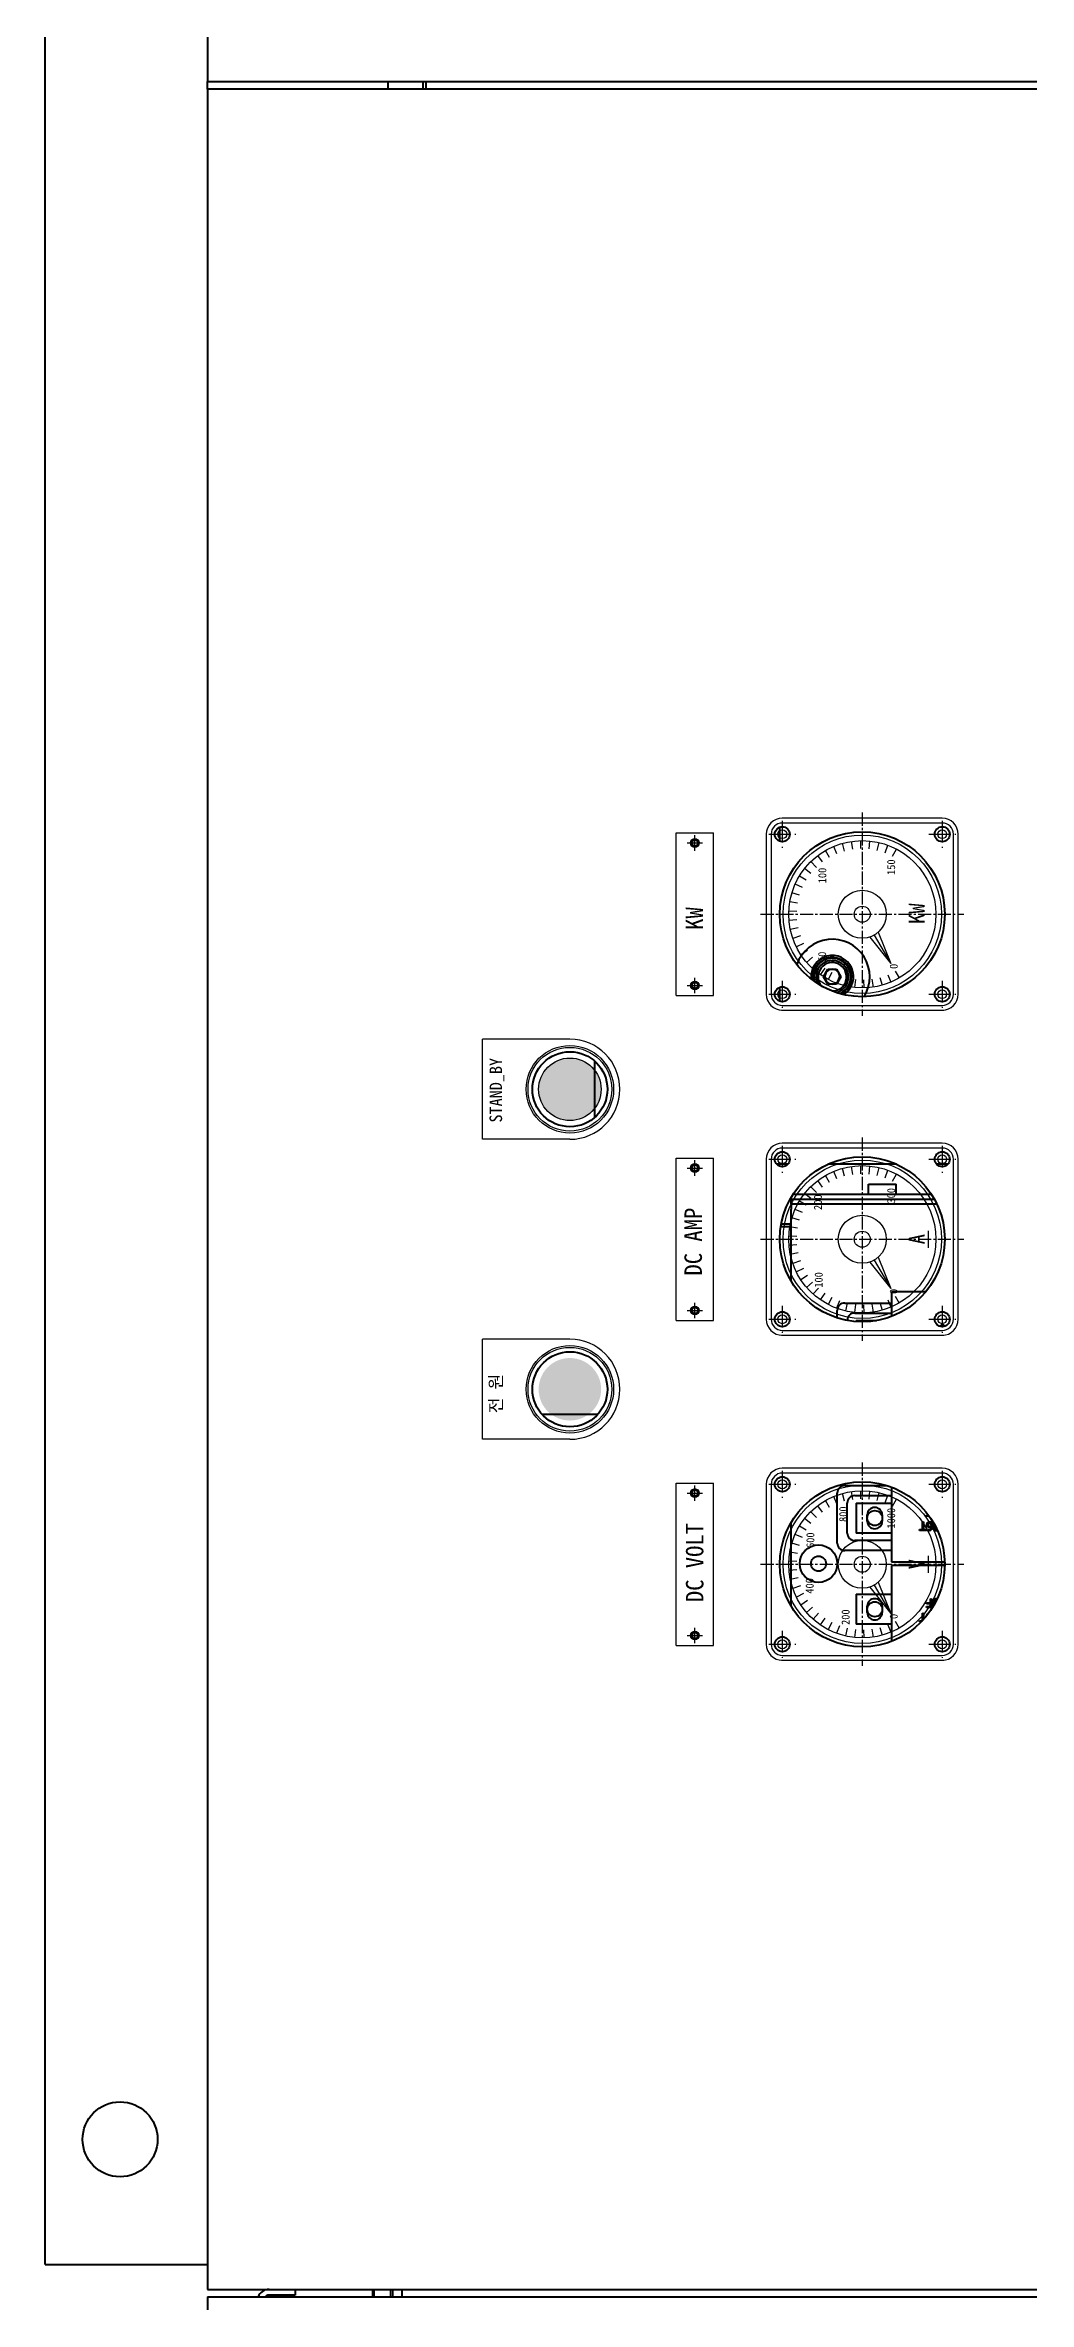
# Model space of a CAD drawing. Header units: millimetres. Extents: x 4969 to 37601, y -771 to 6478.
# Drawn here: x 11696 to 12090, y 3636 to 4538 of the extents above; entities that cross this region are included whole.
import ezdxf
from ezdxf.enums import TextEntityAlignment as Align

# ---------------------------------------------------------------- set-up
doc = ezdxf.new("R2010")
doc.units = ezdxf.units.MM
doc.header["$LTSCALE"] = 7
doc.header["$MEASUREMENT"] = 0
doc.linetypes.add('CENTER', pattern=[2, 1.25, -0.25, 0.25, -0.25])
doc.linetypes.add('CENTER2', pattern=[1.125, 0.75, -0.125, 0.125, -0.125])
doc.layers.get('0').update_dxf_attribs({"linetype": 'CONTINUOUS'})
doc.layers.add('CEN', color=2, linetype='CENTER')
doc.layers.add('가시적인 것(ISO)', color=3, linetype='CONTINUOUS', lineweight=40)
doc.layers.add('가시적인 좁은 것(ISO)', color=3, linetype='CONTINUOUS', lineweight=35)
doc.styles.add('HAN', font='')
doc.styles.get('HAN').set_extended_font_data('GulimChe')

# ---------------------------------------------------------------- blocks, each defined once
blk = doc.blocks.new('A$C7956288B')
for p, q in [((32, 38.4), (-32, 38.4)), ((32, 36.48), (-32, 36.48)), ((-38.4, 32.29), (-38.4, -32.66)), ((-36.48, 32), (-36.48, -32)), ((-8.63, 24.78), (-9.68, 27.8)), ((-5.46, 25.67), (-6.12, 28.8)), ((-2.2, 26.15), (-2.46, 29.34)), ((1.1, 26.22), (1.23, 29.41)), ((4.38, 25.87), (4.91, 29.03)), ((7.58, 25.12), (8.51, 28.18)), ((36.48, -32, 0), (36.48, 32, 0)), ((38.4, -32, 0), (38.4, 32, 0)), ((-19.5, 17.56), (-21.88, 19.7)), ((-17.15, 19.86), (-19.24, 22.29)), ((-14.52, 21.86), (-16.29, 24.52)), ((-11.67, 23.5), (-13.09, 26.37)), ((10.67, 23.97), (11.97, 26.89)), ((13.59, 22.44), (15.25, 25.18)), ((16.3, 20.56), (18.29, 23.07)), ((18.75, 18.36), (21.03, 20.6)), ((-24.59, 9.15), (-27.59, 10.26)), ((-23.25, 12.16), (-26.09, 13.64)), ((-21.55, 14.98), (-24.17, 16.8)), ((20.9, 15.86), (23.45, 17.8)), ((22.72, 13.12), (25.5, 14.72)), ((24.19, 10.17), (27.14, 11.41)), ((-26.1, 2.74), (-29.28, 3.08)), ((-25.55, 5.99), (-28.66, 6.72)), ((25.27, 7.06), (28.36, 7.92)), ((25.96, 3.83), (29.12, 4.3)), ((26.23, 0.55), (29.43, 0.62)), ((-26.23, -0.55), (-29.43, -0.62)), ((-25.96, -3.83), (-29.12, -4.3)), ((-25.27, -7.06), (-28.36, -7.92)), ((25.55, -5.99), (28.66, -6.72)), ((26.1, -2.74), (29.28, -3.08)), ((-24.19, -10.17), (-27.14, -11.41)), ((-22.72, -13.12), (-25.5, -14.72)), ((23.25, -12.16), (26.09, -13.64)), ((24.59, -9.15), (27.59, -10.26)), ((-32, -36.48), (32, -36.48)), ((-32, -38.4), (32, -38.4))]:
    blk.add_line(p, q)
at = {"color": 1, "linetype": 'CENTER'}
for p, q in [((-32, 37.42), (-32, 26.58)), ((32, 37.42), (32, 26.58)), ((-26.58, 32), (-37.42, 32)), ((37.42, 32), (26.58, 32)), ((-32, -26.58), (-32, -37.42)), ((32, -26.58), (32, -37.42)), ((-26.58, -32), (-37.42, -32)), ((37.42, -32), (26.58, -32))]:
    blk.add_line(p, q, dxfattribs=at)
at = {"color": 1, "linetype": 'CENTER2'}
for p, q in [((0, 40.66), (0, -40.66)), ((40.66, 0), (-40.66, 0))]:
    blk.add_line(p, q, dxfattribs=at)
at = {"color": 3}
for p, q in [((-9.11, -3.02), (-19.69, -11.37)), ((-8.31, -4.8), (-19.69, -11.37)), ((-7.17, -6.38), (-19.69, -11.37)), ((-3.36, -26.47), (3.36, -26.47))]:
    blk.add_line(p, q, dxfattribs=at)
for centre, radius in [((-32, 32), 1.76), ((0, 0), 31.68), ((0, 0), 29.44), ((32, 32), 1.76), ((0, 0), 9.6), ((0, 0), 3.2), ((-32, -32), 1.76), ((32, -32), 1.76)]:
    blk.add_circle(centre, radius)
for centre, radius, start, end in [((-32, 32), 6.4, 90, 180), ((-32, 32), 4.48, 90, 180), ((32, 32), 6.4, 0, 90), ((32, 32), 4.48, 0, 90), ((-32, -32), 6.4, 180, 270), ((-32, -32), 4.48, 180, 270), ((32, -32), 6.4, 270, 0), ((32, -32), 4.48, 270, 0)]:
    blk.add_arc(centre, radius, start, end)
at = {"color": 3, "style": 'HAN'}
for s, p in [('400', (-11.73, 22.68, -2066.5)), ('600', (6.53, 22.4, -2066.5)), ('800', (16.94, 9.25, -2066.5)), ('200', (-24.25, 8.29, -2066.5)), ('0', (-21.89, -10.98, -2066.5)), ('1000', (14.3, -9.95, -2066.5))]:
    blk.add_text(s, height=3.2, dxfattribs=at).set_placement(p, align=Align.TOP_LEFT)
at = {"color": 3, "insert": (-2.03, -18.55), "char_height": 6.4, "attachment_point": 1, "style": 'HAN'}
blk.add_mtext('V', dxfattribs=at)
blk = doc.blocks.new('A$C348D2C00')
for p, q in [((32, 38.4), (-32, 38.4)), ((32, 36.48), (-32, 36.48)), ((-38.4, 32.29), (-38.4, -32.66)), ((-36.48, 32), (-36.48, -32)), ((-8.63, 24.78), (-9.68, 27.8)), ((-5.46, 25.67), (-6.12, 28.8)), ((-2.2, 26.15), (-2.46, 29.34)), ((1.1, 26.22), (1.23, 29.41)), ((4.38, 25.87), (4.91, 29.03)), ((7.58, 25.12), (8.51, 28.18)), ((36.48, -32, 0), (36.48, 32, 0)), ((38.4, -32, 0), (38.4, 32, 0)), ((-19.5, 17.56), (-21.88, 19.7)), ((-17.15, 19.86), (-19.24, 22.29)), ((-14.52, 21.86), (-16.29, 24.52)), ((-11.67, 23.5), (-13.09, 26.37)), ((10.67, 23.97), (11.97, 26.89)), ((13.59, 22.44), (15.25, 25.18)), ((16.3, 20.56), (18.29, 23.07)), ((18.75, 18.36), (21.03, 20.6)), ((-24.59, 9.15), (-27.59, 10.26)), ((-23.25, 12.16), (-26.09, 13.64)), ((-21.55, 14.98), (-24.17, 16.8)), ((20.9, 15.86), (23.45, 17.8)), ((22.72, 13.12), (25.5, 14.72)), ((24.19, 10.17), (27.14, 11.41)), ((-26.1, 2.74), (-29.28, 3.08)), ((-25.55, 5.99), (-28.66, 6.72)), ((25.27, 7.06), (28.36, 7.92)), ((25.96, 3.83), (29.12, 4.3)), ((26.23, 0.55), (29.43, 0.62)), ((-26.23, -0.55), (-29.43, -0.62)), ((-25.96, -3.83), (-29.12, -4.3)), ((-25.27, -7.06), (-28.36, -7.92)), ((25.55, -5.99), (28.66, -6.72)), ((26.1, -2.74), (29.28, -3.08)), ((-24.19, -10.17), (-27.14, -11.41)), ((-22.72, -13.12), (-25.5, -14.72)), ((23.25, -12.16), (26.09, -13.64)), ((24.59, -9.15), (27.59, -10.26)), ((-32, -36.48), (32, -36.48)), ((-32, -38.4), (32, -38.4))]:
    blk.add_line(p, q)
at = {"color": 1, "linetype": 'CENTER'}
for p, q in [((-32, 37.42), (-32, 26.58)), ((32, 37.42), (32, 26.58)), ((-26.58, 32), (-37.42, 32)), ((37.42, 32), (26.58, 32)), ((-32, -26.58), (-32, -37.42)), ((32, -26.58), (32, -37.42)), ((-26.58, -32), (-37.42, -32)), ((37.42, -32), (26.58, -32))]:
    blk.add_line(p, q, dxfattribs=at)
at = {"color": 1, "linetype": 'CENTER2'}
for p, q in [((0, 40.66), (0, -40.66)), ((40.66, 0), (-40.66, 0))]:
    blk.add_line(p, q, dxfattribs=at)
at = {"color": 3}
for p, q in [((-9.11, -3.02), (-19.69, -11.37)), ((-8.31, -4.8), (-19.69, -11.37)), ((-7.17, -6.38), (-19.69, -11.37)), ((-3.36, -26.47), (3.36, -26.47))]:
    blk.add_line(p, q, dxfattribs=at)
for centre, radius in [((-32, 32), 1.76), ((0, 0), 31.68), ((0, 0), 29.44), ((32, 32), 1.76), ((0, 0), 9.6), ((0, 0), 3.2), ((-32, -32), 1.76), ((32, -32), 1.76)]:
    blk.add_circle(centre, radius)
for centre, radius, start, end in [((-32, 32), 6.4, 90, 180), ((-32, 32), 4.48, 90, 180), ((32, 32), 6.4, 0, 90), ((32, 32), 4.48, 0, 90), ((-32, -32), 6.4, 180, 270), ((-32, -32), 4.48, 180, 270), ((32, -32), 6.4, 270, 0), ((32, -32), 4.48, 270, 0)]:
    blk.add_arc(centre, radius, start, end)
at = {"color": 3, "style": 'HAN'}
for s, p in [('100', (-19.36, 19.07, -2066.5)), ('200', (11.71, 19.35, -2066.5)), ('0', (-21.89, -10.98, -2066.5)), ('300', (14.3, -9.95, -2066.5))]:
    blk.add_text(s, height=3.2, dxfattribs=at).set_placement(p, align=Align.TOP_LEFT)
at = {"color": 3, "insert": (-2.03, -18.55), "char_height": 6.4, "attachment_point": 1, "style": 'HAN'}
blk.add_mtext('A', dxfattribs=at)
blk = doc.blocks.new('A$C1517136A')
for p, q in [((32, 38.4), (-32, 38.4)), ((32, 36.48), (-32, 36.48)), ((-38.4, 32.29), (-38.4, -32.66)), ((-36.48, 32), (-36.48, -32)), ((-8.63, 24.78), (-9.68, 27.8)), ((-5.46, 25.67), (-6.12, 28.8)), ((-2.2, 26.15), (-2.46, 29.34)), ((1.1, 26.22), (1.23, 29.41)), ((4.38, 25.87), (4.91, 29.03)), ((7.58, 25.12), (8.51, 28.18)), ((36.48, -32, 0), (36.48, 32, 0)), ((38.4, -32, 0), (38.4, 32, 0)), ((-19.5, 17.56), (-21.88, 19.7)), ((-17.15, 19.86), (-19.24, 22.29)), ((-14.52, 21.86), (-16.29, 24.52)), ((-11.67, 23.5), (-13.09, 26.37)), ((10.67, 23.97), (11.97, 26.89)), ((13.59, 22.44), (15.25, 25.18)), ((16.3, 20.56), (18.29, 23.07)), ((18.75, 18.36), (21.03, 20.6)), ((-24.59, 9.15), (-27.59, 10.26)), ((-23.25, 12.16), (-26.09, 13.64)), ((-21.55, 14.98), (-24.17, 16.8)), ((20.9, 15.86), (23.45, 17.8)), ((22.72, 13.12), (25.5, 14.72)), ((24.19, 10.17), (27.14, 11.41)), ((-26.1, 2.74), (-29.28, 3.08)), ((-25.55, 5.99), (-28.66, 6.72)), ((25.27, 7.06), (28.36, 7.92)), ((25.96, 3.83), (29.12, 4.3)), ((26.23, 0.55), (29.43, 0.62)), ((-26.23, -0.55), (-29.43, -0.62)), ((-25.96, -3.83), (-29.12, -4.3)), ((-25.27, -7.06), (-28.36, -7.92)), ((25.55, -5.99), (28.66, -6.72)), ((26.1, -2.74), (29.28, -3.08)), ((-24.19, -10.17), (-27.14, -11.41)), ((-22.72, -13.12), (-25.5, -14.72)), ((23.25, -12.16), (26.09, -13.64)), ((24.59, -9.15), (27.59, -10.26)), ((-32, -36.48), (32, -36.48)), ((-32, -38.4), (32, -38.4))]:
    blk.add_line(p, q)
at = {"color": 1, "linetype": 'CENTER'}
for p, q in [((-32, 37.42), (-32, 26.58)), ((32, 37.42), (32, 26.58)), ((-26.58, 32), (-37.42, 32)), ((37.42, 32), (26.58, 32)), ((-32, -26.58), (-32, -37.42)), ((32, -26.58), (32, -37.42)), ((-26.58, -32), (-37.42, -32)), ((37.42, -32), (26.58, -32))]:
    blk.add_line(p, q, dxfattribs=at)
at = {"color": 1, "linetype": 'CENTER2'}
for p, q in [((0, 40.66), (0, -40.66)), ((40.66, 0), (-40.66, 0))]:
    blk.add_line(p, q, dxfattribs=at)
at = {"color": 3}
for p in [(-9.11, -3.02), (-8.31, -4.8), (-7.17, -6.38)]:
    blk.add_line(p, (-19.69, -11.37), dxfattribs=at)
for centre, radius in [((-32, 32), 1.76), ((0, 0), 31.68), ((0, 0), 29.44), ((32, 32), 1.76), ((0, 0), 9.6), ((0, 0), 3.2), ((-32, -32), 1.76), ((32, -32), 1.76)]:
    blk.add_circle(centre, radius)
for centre, radius, start, end in [((-32, 32), 6.4, 90, 180), ((-32, 32), 4.48, 90, 180), ((32, 32), 6.4, 0, 90), ((32, 32), 4.48, 0, 90), ((-32, -32), 6.4, 180, 270), ((-32, -32), 4.48, 180, 270), ((32, -32), 6.4, 270, 0), ((32, -32), 4.48, 270, 0)]:
    blk.add_arc(centre, radius, start, end)
at = {"color": 3, "style": 'HAN'}
for s, p in [('50', (-19.09, 17.69, -2066.5)), ('100', (12.38, 17.61, -2066.5)), ('0', (-21.89, -10.98, -2066.5)), ('150', (15.72, -9.95, -2066.5))]:
    blk.add_text(s, height=3.2, dxfattribs=at).set_placement(p, align=Align.TOP_LEFT)
at = {"color": 3, "insert": (-3.92, -18.55), "char_height": 6.4, "attachment_point": 1, "style": 'HAN'}
blk.add_mtext('KW', dxfattribs=at)
blk = doc.blocks.new('A$C5BCB7C3E')
for p, q in [((-4, 7.5), (61, 7.5)), ((-4, 7.5), (-4, -7.5)), ((61, 7.5), (61, -7.5)), ((-4, -7.5), (61, -7.5))]:
    blk.add_line(p, q)
for centre in [(0, 0), (57, 0)]:
    blk.add_circle(centre, 1.75)
at = {"layer": 'CEN', "color": 1, "linetype": 'CENTER'}
for p, q in [((-3.08, 0), (3.08, 0)), ((0, 3.08), (0, -3.08)), ((53.92, 0), (60.08, 0)), ((57, 3.08), (57, -3.08))]:
    blk.add_line(p, q, dxfattribs=at)
at = {"color": 3, "style": 'HAN'}
blk.add_text('DC VOLT', height=7, dxfattribs=at).set_placement((13.36, -3.43))
blk = doc.blocks.new('A$C34360021')
for p, q in [((-4, 7.5), (61, 7.5)), ((-4, 7.5), (-4, -7.5)), ((61, 7.5), (61, -7.5)), ((-4, -7.5), (61, -7.5))]:
    blk.add_line(p, q)
for centre in [(0, 0), (57, 0)]:
    blk.add_circle(centre, 1.75)
at = {"layer": 'CEN', "color": 1, "linetype": 'CENTER'}
for p, q in [((-3.08, 0), (3.08, 0)), ((0, 3.08), (0, -3.08)), ((53.92, 0), (60.08, 0)), ((57, 3.08), (57, -3.08))]:
    blk.add_line(p, q, dxfattribs=at)
at = {"color": 3, "style": 'HAN'}
blk.add_text('DC AMP', height=7, dxfattribs=at).set_placement((13.97, -2.83))
blk = doc.blocks.new('A$C6F9E4155')
for p, q in [((-4, 7.5), (-4, -7.5)), ((-4, 7.5), (61, 7.5)), ((61, 7.5), (61, -7.5)), ((-4, -7.5), (61, -7.5))]:
    blk.add_line(p, q)
for centre in [(0, 0), (57, 0)]:
    blk.add_circle(centre, 1.75)
at = {"layer": 'CEN', "color": 1, "linetype": 'CENTER'}
for p, q in [((-3.08, 0), (3.08, 0)), ((0, 3.08), (0, -3.08)), ((53.92, 0), (60.08, 0)), ((53.92, 0), (60.08, 0)), ((57, 3.08), (57, -3.08)), ((57, 3.08), (57, -3.08))]:
    blk.add_line(p, q, dxfattribs=at)
at = {"color": 3, "style": 'HAN'}
blk.add_text('KW', height=7, dxfattribs=at).set_placement((22.26, -3.27))
blk = doc.blocks.new('A$C2E2B141E')
blk.add_hatch(color=7).paths.add_polyline_path([(7.5, -35, 1), (32.5, -35, 1)])
for p, q in [((0, 0), (40, 0)), ((0, -35), (0, 0)), ((40, -35), (40, 0))]:
    blk.add_line(p, q)
for centre, radius in [((20, -35), 17.5), ((20, -35), 16.75), ((20, -35, 0), 15)]:
    blk.add_circle(centre, radius)
blk.add_arc((20, -35), 20, 180, 0)
at = {"style": 'HAN'}
blk.add_text('전 원', height=5, dxfattribs=at).set_placement((10.42, -7.86))
blk = doc.blocks.new('A$C28324E2B')
blk.add_hatch(color=1).paths.add_polyline_path([(7.5, -35, 1), (32.5, -35, 1)])
for p, q in [((0, 0), (40, 0)), ((0, -35), (0, 0)), ((40, -35), (40, 0))]:
    blk.add_line(p, q)
for centre, radius in [((20, -35), 17.5), ((20, -35), 16.75), ((20, -35, 0), 15), ((20, -35), 12.5)]:
    blk.add_circle(centre, radius)
blk.add_arc((20, -35), 20, 180, 0)
at = {"style": 'HAN'}
blk.add_text('STAND_BY', height=5, dxfattribs=at).set_placement((6.68, -7.86))
blk = doc.blocks.new('A$C56EC6B52')
at = {"layer": '가시적인 것(ISO)'}
for p, q in [((8, 2115), (8, 2050)), ((8, 2115), (1388, 2115)), ((-5, 2050), (-27, 2050)), ((-5, 2050), (-5, 270)), ((-2, 2050), (-2, 982.5)), ((878, 2050), (-2, 2050)), ((878, 2050), (881, 2050)), ((878, 982.5), (878, 2050)), ((1398, 2050), (881, 2050)), ((881, 2050), (881, 982.5)), ((-4.3, 2015), (-4.3, 2025.4)), ((-2, 2015), (-4.3, 2015)), ((-2, 1984), (-5, 1984)), ((881, 1977.8), (878, 1977.8)), ((-2, 1976), (-5, 1976)), ((-2, 1972.3), (-5, 1972.3)), ((881, 1963.8), (878, 1963.8)), ((878, 1962.5), (881, 1962.5)), ((348, 1916.18), (348, 1893.82)), ((466.82, 1895), (489.18, 1895)), ((271.36, 1816.5), (304.64, 1816.5)), ((401.36, 1816.5), (430, 1816.5)), ((423, 1816.5), (423, 1820.62)), ((424, 1816.5), (424, 1820.45)), ((432, 1816.5), (430, 1816.5)), ((432, 1816.5), (434, 1816.5)), ((432, 1758.12), (432, 1816.5)), ((434, 1816.86), (434, 1759.14)), ((436, 1815.66), (436, 1760.34)), ((448, 1817.76), (448, 1822.24)), ((513.17, 1821), (518.83, 1821)), ((577.17, 1821), (582.83, 1821)), ((296.5, 1798), (316.5, 1798)), ((386.55, 1798), (389.5, 1798)), ((448, 1774.25), (448, 1801.75)), ((520, 1801.73), (523, 1803.46)), ((520, 1798.27), (520, 1801.73)), ((523, 1796.54), (520, 1798.27)), ((523, 1803.46), (526, 1801.73)), ((526, 1798.27), (523, 1796.54)), ((526, 1801.73), (526, 1798.27)), ((276, 1790.5), (264, 1790.5)), ((264, 1776.25), (264, 1790.5)), ((276, 1790.5), (276, 1776.25)), ((293.5, 1776.25), (293.5, 1795)), ((297.5, 1776.25), (297.5, 1791)), ((300.5, 1794), (312.5, 1794)), ((312.5, 1790.5), (300.5, 1790.5)), ((300.5, 1776.25), (300.5, 1790.5)), ((312.5, 1790.5), (312.5, 1776.25)), ((315.5, 1791), (315.5, 1776.25)), ((319.5, 1795), (319.5, 1778.16)), ((385.5, 1790.5), (385.09, 1790.5)), ((385.5, 1790.5), (385.5, 1782.28)), ((388.5, 1791), (388.5, 1776.25)), ((392.5, 1795), (392.5, 1776.25)), ((268.75, 1786), (271.25, 1786)), ((271.25, 1780), (268.75, 1780)), ((305.25, 1786), (307.75, 1786)), ((307.75, 1780), (305.25, 1780)), ((436, 1785.5), (440, 1785.5)), ((440, 1785.5), (440, 1774.5)), ((287.5, 1776.25), (257.16, 1776.25)), ((287.5, 1755), (287.5, 1776.25)), ((289, 1776.25), (289, 1755.02)), ((318.84, 1776.25), (289, 1776.25)), ((397, 1776.25), (387.16, 1776.25)), ((397, 1762.54), (397, 1776.25)), ((436, 1774.5), (440, 1774.5)), ((264.98, 1765.12), (265.39, 1765.12)), ((264.98, 1764.36), (264.98, 1765.12)), ((265.39, 1765.12), (265.39, 1763.96)), ((265.41, 1763.95), (268.48, 1763.95)), ((268.48, 1763.48), (265.91, 1763.48)), ((268.48, 1763.95), (268.48, 1763.48)), ((270.74, 1762.35), (271.15, 1762.35)), ((270.74, 1760.25), (270.74, 1762.35)), ((274.24, 1760.25), (270.74, 1760.25)), ((271.15, 1762.35), (271.15, 1760.72)), ((271.15, 1760.72), (272.14, 1760.72)), ((272.14, 1762.28), (272.56, 1762.28)), ((272.14, 1760.72), (272.14, 1762.28)), ((272.56, 1762.28), (272.56, 1760.72)), ((272.56, 1760.72), (274.24, 1760.72)), ((274.24, 1760.72), (274.24, 1760.25)), ((301.46, 1761.85), (301.91, 1761.85)), ((301.48, 1765.12), (301.89, 1765.12)), ((301.48, 1762.31), (301.48, 1765.12)), ((301.89, 1762.31), (301.48, 1762.31)), ((301.89, 1765.12), (301.89, 1763.95)), ((301.89, 1763.95), (304.98, 1763.95)), ((301.89, 1763.48), (301.89, 1762.31)), ((304.98, 1763.48), (301.89, 1763.48)), ((301.91, 1761.85), (301.91, 1761.83)), ((304.98, 1763.95), (304.98, 1763.48)), ((307.24, 1762.35), (307.65, 1762.35)), ((307.24, 1761.19), (307.24, 1762.35)), ((307.65, 1762.35), (307.65, 1761.49)), ((308.64, 1762.28), (308.67, 1762.28)), ((308.64, 1762.25), (308.64, 1762.28)), ((271.61, 1759.58), (274.24, 1759.58)), ((271.61, 1759.36), (271.61, 1759.58)), ((273.58, 1759.14), (272.01, 1759.14)), ((274.24, 1759.14), (273.95, 1759.14)), ((274.24, 1759.58), (274.24, 1759.14)), ((448, 1753.76), (448, 1758.24))]:
    blk.add_line(p, q, dxfattribs=at)
for centre, radius in [((58, 2085), 15), ((358, 1905), 15), ((478, 1905), 15), ((259.5, 1855), 1.23), ((316.5, 1855), 1.23), ((389.5, 1855), 1.23), ((446.5, 1855), 1.23), ((519.5, 1855), 1.23), ((576.5, 1855), 1.23), ((256, 1820), 3), ((288, 1788), 33), ((320, 1820), 3), ((386, 1820), 3), ((418, 1788), 33), ((450, 1820), 3), ((516, 1820), 3), ((548, 1788), 33), ((580, 1820), 3), ((288.25, 1805.5), 7.5), ((288.25, 1805.5), 3), ((270, 1783), 3), ((306.5, 1783), 3), ((256, 1756), 3), ((320, 1756), 3), ((386, 1756), 3), ((450, 1756), 3), ((516, 1756), 3), ((580, 1756), 3)]:
    blk.add_circle(centre, radius, dxfattribs=at)
for centre, radius, start, end in [((-6.6, 2025.4), 4.6, 0, 69.64559), ((-6.6, 2025.4), 2.3, 0, 45.92079), ((523, 1800), 15, 237.80192, 70.91607), ((523, 1800), 8.5, 212.65473, 96.06325), ((523, 1800), 7.7, 206.73453, 101.98345), ((523, 1800), 7.4, 204.09801, 104.61997), ((523, 1800), 6.5, 193.96419, 114.7538), ((523, 1800), 5.7, 178.92778, 129.79021), ((296.5, 1795), 3, 90, 180), ((316.5, 1795), 3, 0, 90), ((389.5, 1795), 3, 0, 90), ((523, 1800), 3, 120, 180), ((523, 1800), 3, 180, 240), ((523, 1800), 3, 60, 120), ((523, 1800), 3, 240, 300), ((523, 1800), 3, 0, 60), ((523, 1800), 3, 300, 0), ((300.5, 1791), 3, 90, 180), ((312.5, 1791), 3, 0, 90), ((385.5, 1791), 3, 0, 89.04576), ((268.75, 1783), 3, 90, 270), ((271.25, 1783), 3, 270, 90), ((305.25, 1783), 3, 90, 270), ((307.75, 1783), 3, 270, 90)]:
    blk.add_arc(centre, radius, start, end, dxfattribs=at)
for points, knots in [([(267.49, 1762.15), (267.68, 1762.13), (268.07, 1761.97), (268.22, 1761.82)], [0.281588, 0.281588, 0.281588, 1, 2, 2, 2]), ([(268.22, 1761.82), (268.38, 1761.67), (268.49, 1761.42), (268.5, 1761.37)], [0, 0, 0, 1, 1.24368, 1.24368, 1.24368]), ([(273.85, 1758.19), (273.85, 1758.19), (273.89, 1758.28), (273.89, 1758.45)], [0.99642, 0.99642, 0.99642, 1, 2, 2, 2]), ([(274.31, 1758.34), (274.31, 1758.17), (274.25, 1758.01), (274.25, 1758)], [0, 0, 0, 1, 1.053361, 1.053361, 1.053361]), ([(383.06, 1755.39), (383.23, 1755.45), (383.43, 1755.7), (383.43, 1755.9)], [0.041227, 0.041227, 0.041227, 1, 2, 2, 2]), ([(383.13, 1756.87), (383.27, 1756.82), (383.81, 1756.47), (383.81, 1755.9)], [0.755372, 0.755372, 0.755372, 1, 2, 2, 2]), ([(383.81, 1755.9), (383.81, 1755.33), (383.28, 1755.01), (383.18, 1754.97)], [0, 0, 0, 1, 1.183419, 1.183419, 1.183419])]:
    blk.add_open_spline(points, degree=2, knots=knots, dxfattribs=at)
for points in [[(301.41, 1761.45), (301.41, 1761.57), (301.44, 1761.77), (301.46, 1761.85)], [(301.98, 1760.27), (301.71, 1760.46), (301.41, 1761.06), (301.41, 1761.45)], [(301.91, 1761.83), (301.88, 1761.76), (301.82, 1761.53), (301.82, 1761.39)], [(301.82, 1761.39), (301.82, 1760.95), (302.41, 1760.42), (302.99, 1760.37)], [(303.44, 1759.88), (302.98, 1759.88), (302.25, 1760.07), (301.98, 1760.27)], [(302.74, 1761.1), (302.74, 1761.3), (302.83, 1761.61), (302.95, 1761.77)], [(302.99, 1760.37), (302.87, 1760.53), (302.74, 1760.89), (302.74, 1761.1)], [(302.95, 1761.77), (303.09, 1761.97), (303.54, 1762.15), (303.84, 1762.15)], [(303.25, 1761.44), (303.18, 1761.34), (303.13, 1761.11), (303.13, 1760.99)], [(303.13, 1760.99), (303.13, 1760.83), (303.23, 1760.52), (303.32, 1760.37)], [(303.86, 1761.68), (303.65, 1761.68), (303.36, 1761.56), (303.25, 1761.44)], [(303.32, 1760.37), (303.38, 1760.36), (303.47, 1760.36), (303.55, 1760.36)], [(304.73, 1760.27), (304.54, 1760.09), (303.91, 1759.88), (303.44, 1759.88)], [(303.55, 1760.36), (303.91, 1760.36), (304.35, 1760.5), (304.47, 1760.61)], [(303.84, 1762.15), (304.11, 1762.15), (304.57, 1761.97), (304.72, 1761.82)], [(304.67, 1761.04), (304.67, 1761.33), (304.27, 1761.68), (303.86, 1761.68)], [(304.47, 1760.61), (304.58, 1760.71), (304.67, 1760.92), (304.67, 1761.04)], [(304.72, 1761.82), (304.88, 1761.67), (305.05, 1761.28), (305.05, 1761.04)], [(305.05, 1761.04), (305.05, 1760.81), (304.89, 1760.42), (304.73, 1760.27)], [(273.89, 1758.45), (273.89, 1758.62), (273.71, 1758.98), (273.58, 1759.14)], [(273.95, 1759.14), (274.13, 1758.93), (274.31, 1758.57), (274.31, 1758.34)], [(301.41, 1758.38), (301.41, 1758.95), (302.31, 1759.49), (303.23, 1759.49)], [(301.51, 1757.89), (301.41, 1758.1), (301.41, 1758.38)], [(302.16, 1758.89), (301.98, 1758.82), (301.8, 1758.57), (301.8, 1758.38)], [(301.8, 1758.38), (301.8, 1758.19), (301.88, 1758.06)], [(303.23, 1759.02), (302.87, 1759.02), (302.34, 1758.96), (302.16, 1758.89)], [(303.23, 1759.49), (303.93, 1759.49), (304.36, 1759.34)], [(303.74, 1759), (303.52, 1759.02), (303.23, 1759.02)], [(383.06, 1756.42), (383.04, 1756.43), (383.03, 1756.43)], [(383.43, 1755.9), (383.43, 1756.1), (383.24, 1756.35), (383.06, 1756.42)], [(383.58, 1757.75), (383.56, 1757.74), (383.55, 1757.72)], [(383.74, 1757.97), (383.68, 1757.85), (383.58, 1757.75)]]:
    blk.add_open_spline(points, degree=2, dxfattribs=at)
at = {"layer": '가시적인 좁은 것(ISO)'}
for p, q in [((-2, 1983.26), (-5, 1983.26)), ((-5, 1976.74), (-2, 1976.74))]:
    blk.add_line(p, q, dxfattribs=at)
for centre in [(259.5, 1855), (316.5, 1855), (389.5, 1855), (446.5, 1855), (519.5, 1855), (576.5, 1855)]:
    blk.add_arc(centre, 1.5, 350, 260, dxfattribs=at)
for name, p in [('A$C2E2B141E', (338, 1940)), ('A$C28324E2B', (458, 1940, 0)), ('A$C5BCB7C3E', (259.5, 1855)), ('A$C34360021', (389.5, 1855)), ('A$C6F9E4155', (519.5, 1855)), ('A$C7956288B', (288, 1788)), ('A$C348D2C00', (418, 1788)), ('A$C1517136A', (548, 1788))]:
    blk.add_blockref(name, p)

msp = doc.modelspace()

# ---------------------------------------------------------------- block references
at = {"rotation": 90}
msp.add_blockref('A$C56EC6B52', (13811.291, 3642.653, -0.01), dxfattribs=at)

doc.saveas('drawing.dxf')
